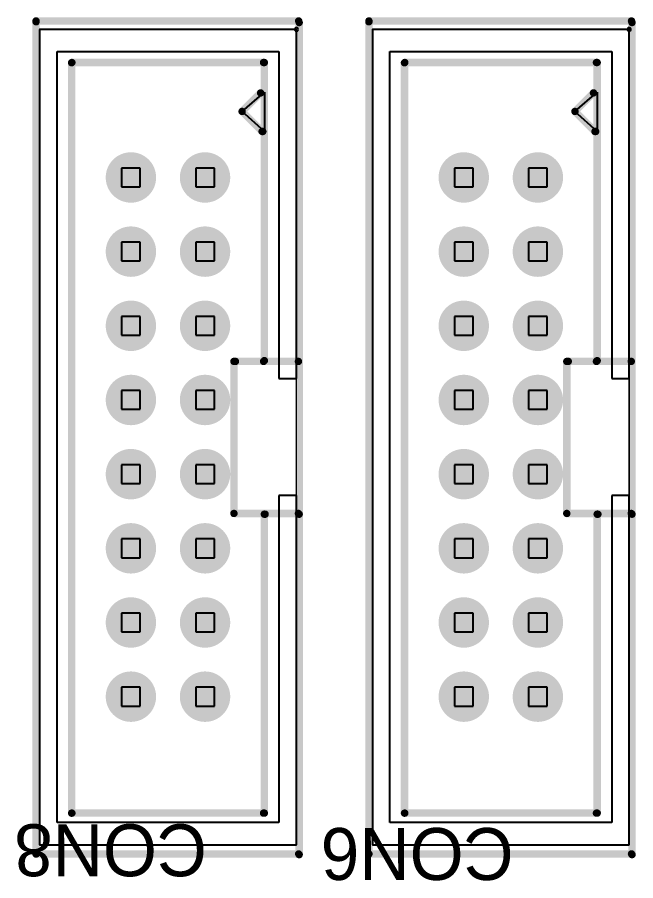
# Model space of a CAD drawing. Extents: x 11.69 to 17.18, y 4.05 to 12.26.
# Drawn here: x 14.921 to 15.756, y 10.393 to 11.557 of the extents above; entities that cross this region are included whole.
import ezdxf

# ---------------------------------------------------------------- set-up
doc = ezdxf.new("R2010")
doc.units = 0
doc.layers.get('0').update_dxf_attribs({"linetype": 'CONTINUOUS'})
for name, color, linetype in [('BOTTOMLAYER', 5, 'CONTINUOUS'), ('BOTTOMOVERLAY', 54, 'CONTINUOUS'), ('BOTTOMSOLDER', 6, 'CONTINUOUS'), ('MECHANICAL15', 56, 'CONTINUOUS'), ('MECHANICAL2', 216, 'CONTINUOUS'), ('MECHANICAL6', 56, 'CONTINUOUS'), ('MECHANICAL8', 56, 'CONTINUOUS'), ('MECHANICAL9', 56, 'CONTINUOUS'), ('MULTILAYER', 9, 'CONTINUOUS'), ('TOPLAYER', 1, 'CONTINUOUS'), ('TOPSOLDER', 216, 'CONTINUOUS')]:
    doc.layers.add(name, color=color, linetype=linetype)

# ---------------------------------------------------------------- blocks, each defined once
blk = doc.blocks.new('IDC_TH_16P_P2_54_C3406_B20')
at = {"layer": 'BOTTOMLAYER', "const_width": 0.03}
for points in [[(-0.365, 0.05, 1), (-0.335, 0.05, 1)], [(-0.265, 0.05, 1), (-0.235, 0.05, 1)], [(-0.165, 0.05, 1), (-0.135, 0.05, 1)], [(-0.065, 0.05, 1), (-0.035, 0.05, 1)], [(0.035, 0.05, 1), (0.065, 0.05, 1)], [(0.135, 0.05, 1), (0.165, 0.05, 1)], [(0.235, 0.05, 1), (0.265, 0.05, 1)], [(0.335, 0.05, 1), (0.365, 0.05, 1)], [(-0.365, -0.05, 1), (-0.335, -0.05, 1)], [(-0.265, -0.05, 1), (-0.235, -0.05, 1)], [(-0.165, -0.05, 1), (-0.135, -0.05, 1)], [(-0.065, -0.05, 1), (-0.035, -0.05, 1)], [(0.035, -0.05, 1), (0.065, -0.05, 1)], [(0.135, -0.05, 1), (0.165, -0.05, 1)], [(0.235, -0.05, 1), (0.265, -0.05, 1)], [(0.335, -0.05, 1), (0.365, -0.05, 1)]]:
    blk.add_lwpolyline(points, format="xyb", close=True, dxfattribs=at)
at = {"layer": 'BOTTOMOVERLAY', "const_width": 0.01}
for points in [[(-0.561, -0.178), (-0.561, 0.17633)], [(0.56299, 0.177), (-0.5589, 0.177)], [(-0.102, 0.091), (-0.102, 0.176)], [(0.103, 0.176), (0.104, 0.177)], [(0.103, 0.089), (0.103, 0.176)], [(0.562, -0.178), (0.562, 0.17633)], [(-0.103, 0.13), (-0.505, 0.13)], [(-0.505, -0.12966), (-0.505, 0.129)], [(-0.439, 0.1), (-0.464, 0.125)], [(-0.439, 0.1), (-0.412, 0.127)], [(-0.412, 0.127), (-0.412, 0.128)], [(-0.102, 0.129), (-0.103, 0.13)], [(0.104, 0.13), (0.104, 0.131)], [(0.507, 0.13), (0.104, 0.13)], [(0.507, -0.12966), (0.507, 0.129)], [(0.103, 0.089), (-0.102, 0.089)], [(0.50709, -0.13), (-0.50466, -0.13)], [(0.5622, -0.178), (-0.5599, -0.178)]]:
    blk.add_lwpolyline(points, dxfattribs=at)
at = {"layer": 'BOTTOMOVERLAY', "const_width": 0.005}
for points in [[(-0.5635, 0.17633, 1), (-0.5585, 0.17633, 1)], [(-0.5614, 0.177, 1), (-0.5564, 0.177, 1)], [(-0.1045, 0.176, 1), (-0.0995, 0.176, 1)], [(0.1005, 0.176, 1), (0.1055, 0.176, 1)], [(0.1005, 0.176, 1), (0.1055, 0.176, 1)], [(0.1015, 0.177, 1), (0.1065, 0.177, 1)], [(0.5595, 0.17633, 1), (0.5645, 0.17633, 1)], [(0.56049, 0.177, 1), (0.56549, 0.177, 1)], [(-0.5075, 0.13, 1), (-0.5025, 0.13, 1)], [(-0.5075, 0.129, 1), (-0.5025, 0.129, 1)], [(-0.4665, 0.125, 1), (-0.4615, 0.125, 1)], [(-0.4145, 0.128, 1), (-0.4095, 0.128, 1)], [(-0.4145, 0.127, 1), (-0.4095, 0.127, 1)], [(-0.4145, 0.127, 1), (-0.4095, 0.127, 1)], [(-0.1055, 0.13, 1), (-0.1005, 0.13, 1)], [(-0.1055, 0.13, 1), (-0.1005, 0.13, 1)], [(-0.1045, 0.129, 1), (-0.0995, 0.129, 1)], [(0.1015, 0.131, 1), (0.1065, 0.131, 1)], [(0.1015, 0.13, 1), (0.1065, 0.13, 1)], [(0.1015, 0.13, 1), (0.1065, 0.13, 1)], [(0.5045, 0.13, 1), (0.5095, 0.13, 1)], [(0.5045, 0.129, 1), (0.5095, 0.129, 1)], [(-0.4415, 0.1, 1), (-0.4365, 0.1, 1)], [(-0.4415, 0.1, 1), (-0.4365, 0.1, 1)], [(-0.1045, 0.091, 1), (-0.0995, 0.091, 1)], [(-0.1045, 0.089, 1), (-0.0995, 0.089, 1)], [(0.1005, 0.089, 1), (0.1055, 0.089, 1)], [(0.1005, 0.089, 1), (0.1055, 0.089, 1)], [(-0.5075, -0.12966, 1), (-0.5025, -0.12966, 1)], [(-0.50716, -0.13, 1), (-0.50216, -0.13, 1)], [(0.5045, -0.12966, 1), (0.5095, -0.12966, 1)], [(0.50459, -0.13, 1), (0.50959, -0.13, 1)], [(-0.5635, -0.178, 1), (-0.5585, -0.178, 1)], [(-0.5624, -0.178, 1), (-0.5574, -0.178, 1)], [(0.5595, -0.178, 1), (0.5645, -0.178, 1)], [(0.5597, -0.178, 1), (0.5647, -0.178, 1)]]:
    blk.add_lwpolyline(points, format="xyb", close=True, dxfattribs=at)
at = {"layer": 'BOTTOMSOLDER', "const_width": 0.034}
for points in [[(-0.367, 0.05, 1), (-0.333, 0.05, 1)], [(-0.267, 0.05, 1), (-0.233, 0.05, 1)], [(-0.167, 0.05, 1), (-0.133, 0.05, 1)], [(-0.067, 0.05, 1), (-0.033, 0.05, 1)], [(0.033, 0.05, 1), (0.067, 0.05, 1)], [(0.133, 0.05, 1), (0.167, 0.05, 1)], [(0.233, 0.05, 1), (0.267, 0.05, 1)], [(0.333, 0.05, 1), (0.367, 0.05, 1)], [(-0.367, -0.05, 1), (-0.333, -0.05, 1)], [(-0.267, -0.05, 1), (-0.233, -0.05, 1)], [(-0.167, -0.05, 1), (-0.133, -0.05, 1)], [(-0.067, -0.05, 1), (-0.033, -0.05, 1)], [(0.033, -0.05, 1), (0.067, -0.05, 1)], [(0.133, -0.05, 1), (0.167, -0.05, 1)], [(0.233, -0.05, 1), (0.267, -0.05, 1)], [(0.333, -0.05, 1), (0.367, -0.05, 1)]]:
    blk.add_lwpolyline(points, format="xyb", close=True, dxfattribs=at)
at = {"layer": 'MECHANICAL2'}
for p, q in [((-0.07874, 0.173228), (-0.549605, 0.173228)), ((-0.549605, 0.173228), (-0.549605, -0.173228)), ((-0.07874, 0.149606), (-0.07874, 0.173228)), ((0.549605, 0.173228), (0.07874, 0.173228)), ((0.07874, 0.173228), (0.07874, 0.149606)), ((0.549605, -0.173228), (0.549605, 0.173228)), ((-0.519685, -0.149606), (-0.519685, 0.149606)), ((-0.519685, 0.149606), (-0.07874, 0.149606)), ((0.07874, 0.149606), (0.519685, 0.149606)), ((0.519685, 0.149606), (0.519685, -0.149606)), ((-0.439, 0.1), (-0.465, 0.13)), ((-0.465, 0.13), (-0.412, 0.13)), ((-0.412, 0.13), (-0.439, 0.1)), ((0.519685, -0.149606), (-0.519685, -0.149606)), ((-0.549605, -0.173228), (0.549605, -0.173228))]:
    blk.add_line(p, q, dxfattribs=at)
at = {"layer": 'MECHANICAL6', "const_width": 0.002}
for points in [[(0.549607, 0.173229), (-0.549606, 0.173229)], [(-0.549606, -0.173228), (-0.549606, 0.173229)], [(0.549607, -0.173228), (0.549607, 0.173229)], [(0.549607, -0.173228), (-0.549606, -0.173228)]]:
    blk.add_lwpolyline(points, dxfattribs=at)
at = {"layer": 'MECHANICAL6', "const_width": 0.001}
for points in [[(-0.550106, 0.173229, 1), (-0.549106, 0.173229, 1)], [(-0.550106, 0.173229, 1), (-0.549106, 0.173229, 1)], [(0.549107, 0.173229, 1), (0.550107, 0.173229, 1)], [(0.549107, 0.173229, 1), (0.550107, 0.173229, 1)], [(-0.550106, -0.173228, 1), (-0.549106, -0.173228, 1)], [(-0.550106, -0.173228, 1), (-0.549106, -0.173228, 1)], [(0.549107, -0.173228, 1), (0.550107, -0.173228, 1)], [(0.549107, -0.173228, 1), (0.550107, -0.173228, 1)]]:
    blk.add_lwpolyline(points, format="xyb", close=True, dxfattribs=at)
at = {"layer": 'MECHANICAL8'}
for p, q in [((-0.551417, 0.175037), (-0.552165, 0.17323)), ((-0.54961, 0.175786), (-0.551417, 0.175037)), ((-0.547803, 0.175037), (-0.54961, 0.175786)), ((-0.547054, 0.17323), (-0.547803, 0.175037)), ((-0.552165, 0.17323), (-0.552165, 0.17323)), ((-0.552165, 0.17323), (-0.551417, 0.171423)), ((-0.551417, 0.171423), (-0.54961, 0.170675)), ((-0.54961, 0.170675), (-0.547803, 0.171423)), ((-0.547803, 0.171423), (-0.547054, 0.17323)), ((-0.547054, 0.17323), (-0.547054, 0.17323))]:
    blk.add_line(p, q, dxfattribs=at)
at = {"layer": 'MECHANICAL9'}
for p, q in [((-0.362598, 0.062598), (-0.362598, 0.037402)), ((-0.337402, 0.062598), (-0.362598, 0.062598)), ((-0.337402, 0.037402), (-0.337402, 0.062598)), ((-0.262598, 0.062598), (-0.262598, 0.037402)), ((-0.237402, 0.062598), (-0.262598, 0.062598)), ((-0.237402, 0.037402), (-0.237402, 0.062598)), ((-0.162598, 0.062598), (-0.162598, 0.037402)), ((-0.137402, 0.062598), (-0.162598, 0.062598)), ((-0.137402, 0.037402), (-0.137402, 0.062598)), ((-0.062598, 0.062598), (-0.062598, 0.037402)), ((-0.037402, 0.062598), (-0.062598, 0.062598)), ((-0.037402, 0.037402), (-0.037402, 0.062598)), ((0.037402, 0.062598), (0.037402, 0.037402)), ((0.062598, 0.062598), (0.037402, 0.062598)), ((0.062598, 0.037402), (0.062598, 0.062598)), ((0.137402, 0.062598), (0.137402, 0.037402)), ((0.162598, 0.062598), (0.137402, 0.062598)), ((0.162598, 0.037402), (0.162598, 0.062598)), ((0.237402, 0.062598), (0.237402, 0.037402)), ((0.262598, 0.062598), (0.237402, 0.062598)), ((0.262598, 0.037402), (0.262598, 0.062598)), ((0.337402, 0.062598), (0.337402, 0.037402)), ((0.362598, 0.062598), (0.337402, 0.062598)), ((0.362598, 0.037402), (0.362598, 0.062598)), ((-0.362598, 0.037402), (-0.337402, 0.037402)), ((-0.262598, 0.037402), (-0.237402, 0.037402)), ((-0.162598, 0.037402), (-0.137402, 0.037402)), ((-0.062598, 0.037402), (-0.037402, 0.037402)), ((0.037402, 0.037402), (0.062598, 0.037402)), ((0.137402, 0.037402), (0.162598, 0.037402)), ((0.237402, 0.037402), (0.262598, 0.037402)), ((0.337402, 0.037402), (0.362598, 0.037402)), ((-0.362598, -0.037402), (-0.362598, -0.062598)), ((-0.337402, -0.037402), (-0.362598, -0.037402)), ((-0.337402, -0.062598), (-0.337402, -0.037402)), ((-0.262598, -0.037402), (-0.262598, -0.062598)), ((-0.237402, -0.037402), (-0.262598, -0.037402)), ((-0.237402, -0.062598), (-0.237402, -0.037402)), ((-0.162598, -0.037402), (-0.162598, -0.062598)), ((-0.137402, -0.037402), (-0.162598, -0.037402)), ((-0.137402, -0.062598), (-0.137402, -0.037402)), ((-0.062598, -0.037402), (-0.062598, -0.062598)), ((-0.037402, -0.037402), (-0.062598, -0.037402)), ((-0.037402, -0.062598), (-0.037402, -0.037402)), ((0.037402, -0.037402), (0.037402, -0.062598)), ((0.062598, -0.037402), (0.037402, -0.037402)), ((0.062598, -0.062598), (0.062598, -0.037402)), ((0.137402, -0.037402), (0.137402, -0.062598)), ((0.162598, -0.037402), (0.137402, -0.037402)), ((0.162598, -0.062598), (0.162598, -0.037402)), ((0.237402, -0.037402), (0.237402, -0.062598)), ((0.262598, -0.037402), (0.237402, -0.037402)), ((0.262598, -0.062598), (0.262598, -0.037402)), ((0.337402, -0.037402), (0.337402, -0.062598)), ((0.362598, -0.037402), (0.337402, -0.037402)), ((0.362598, -0.062598), (0.362598, -0.037402)), ((-0.362598, -0.062598), (-0.337402, -0.062598)), ((-0.262598, -0.062598), (-0.237402, -0.062598)), ((-0.162598, -0.062598), (-0.137402, -0.062598)), ((-0.062598, -0.062598), (-0.037402, -0.062598)), ((0.037402, -0.062598), (0.062598, -0.062598)), ((0.137402, -0.062598), (0.162598, -0.062598)), ((0.237402, -0.062598), (0.262598, -0.062598)), ((0.337402, -0.062598), (0.362598, -0.062598))]:
    blk.add_line(p, q, dxfattribs=at)
at = {"layer": 'MULTILAYER', "const_width": 0.03}
for points in [[(-0.365, 0.05, 1), (-0.335, 0.05, 1)], [(-0.265, 0.05, 1), (-0.235, 0.05, 1)], [(-0.165, 0.05, 1), (-0.135, 0.05, 1)], [(-0.065, 0.05, 1), (-0.035, 0.05, 1)], [(0.035, 0.05, 1), (0.065, 0.05, 1)], [(0.135, 0.05, 1), (0.165, 0.05, 1)], [(0.235, 0.05, 1), (0.265, 0.05, 1)], [(0.335, 0.05, 1), (0.365, 0.05, 1)], [(-0.365, -0.05, 1), (-0.335, -0.05, 1)], [(-0.265, -0.05, 1), (-0.235, -0.05, 1)], [(-0.165, -0.05, 1), (-0.135, -0.05, 1)], [(-0.065, -0.05, 1), (-0.035, -0.05, 1)], [(0.035, -0.05, 1), (0.065, -0.05, 1)], [(0.135, -0.05, 1), (0.165, -0.05, 1)], [(0.235, -0.05, 1), (0.265, -0.05, 1)], [(0.335, -0.05, 1), (0.365, -0.05, 1)]]:
    blk.add_lwpolyline(points, format="xyb", close=True, dxfattribs=at)
at = {"layer": 'TOPLAYER', "const_width": 0.03}
for points in [[(-0.365, 0.05, 1), (-0.335, 0.05, 1)], [(-0.265, 0.05, 1), (-0.235, 0.05, 1)], [(-0.165, 0.05, 1), (-0.135, 0.05, 1)], [(-0.065, 0.05, 1), (-0.035, 0.05, 1)], [(0.035, 0.05, 1), (0.065, 0.05, 1)], [(0.135, 0.05, 1), (0.165, 0.05, 1)], [(0.235, 0.05, 1), (0.265, 0.05, 1)], [(0.335, 0.05, 1), (0.365, 0.05, 1)], [(-0.365, -0.05, 1), (-0.335, -0.05, 1)], [(-0.265, -0.05, 1), (-0.235, -0.05, 1)], [(-0.165, -0.05, 1), (-0.135, -0.05, 1)], [(-0.065, -0.05, 1), (-0.035, -0.05, 1)], [(0.035, -0.05, 1), (0.065, -0.05, 1)], [(0.135, -0.05, 1), (0.165, -0.05, 1)], [(0.235, -0.05, 1), (0.265, -0.05, 1)], [(0.335, -0.05, 1), (0.365, -0.05, 1)]]:
    blk.add_lwpolyline(points, format="xyb", close=True, dxfattribs=at)
at = {"layer": 'TOPSOLDER', "const_width": 0.034}
for points in [[(-0.367, 0.05, 1), (-0.333, 0.05, 1)], [(-0.267, 0.05, 1), (-0.233, 0.05, 1)], [(-0.167, 0.05, 1), (-0.133, 0.05, 1)], [(-0.067, 0.05, 1), (-0.033, 0.05, 1)], [(0.033, 0.05, 1), (0.067, 0.05, 1)], [(0.133, 0.05, 1), (0.167, 0.05, 1)], [(0.233, 0.05, 1), (0.267, 0.05, 1)], [(0.333, 0.05, 1), (0.367, 0.05, 1)], [(-0.367, -0.05, 1), (-0.333, -0.05, 1)], [(-0.267, -0.05, 1), (-0.233, -0.05, 1)], [(-0.167, -0.05, 1), (-0.133, -0.05, 1)], [(-0.067, -0.05, 1), (-0.033, -0.05, 1)], [(0.033, -0.05, 1), (0.067, -0.05, 1)], [(0.133, -0.05, 1), (0.167, -0.05, 1)], [(0.233, -0.05, 1), (0.267, -0.05, 1)], [(0.333, -0.05, 1), (0.367, -0.05, 1)]]:
    blk.add_lwpolyline(points, format="xyb", close=True, dxfattribs=at)
blk = doc.blocks.new('IDC_TH_16P_P2_54_C3406_B21')
at = {"layer": 'BOTTOMLAYER', "const_width": 0.03}
for points in [[(-0.365, 0.05, 1), (-0.335, 0.05, 1)], [(-0.265, 0.05, 1), (-0.235, 0.05, 1)], [(-0.165, 0.05, 1), (-0.135, 0.05, 1)], [(-0.065, 0.05, 1), (-0.035, 0.05, 1)], [(0.035, 0.05, 1), (0.065, 0.05, 1)], [(0.135, 0.05, 1), (0.165, 0.05, 1)], [(0.235, 0.05, 1), (0.265, 0.05, 1)], [(0.335, 0.05, 1), (0.365, 0.05, 1)], [(-0.365, -0.05, 1), (-0.335, -0.05, 1)], [(-0.265, -0.05, 1), (-0.235, -0.05, 1)], [(-0.165, -0.05, 1), (-0.135, -0.05, 1)], [(-0.065, -0.05, 1), (-0.035, -0.05, 1)], [(0.035, -0.05, 1), (0.065, -0.05, 1)], [(0.135, -0.05, 1), (0.165, -0.05, 1)], [(0.235, -0.05, 1), (0.265, -0.05, 1)], [(0.335, -0.05, 1), (0.365, -0.05, 1)]]:
    blk.add_lwpolyline(points, format="xyb", close=True, dxfattribs=at)
at = {"layer": 'BOTTOMOVERLAY', "const_width": 0.01}
for points in [[(-0.561, -0.178), (-0.561, 0.17633)], [(0.56299, 0.177), (-0.5589, 0.177)], [(-0.102, 0.091), (-0.102, 0.176)], [(0.103, 0.176), (0.104, 0.177)], [(0.103, 0.089), (0.103, 0.176)], [(0.562, -0.178), (0.562, 0.17633)], [(-0.103, 0.13), (-0.505, 0.13)], [(-0.505, -0.12966), (-0.505, 0.129)], [(-0.439, 0.1), (-0.464, 0.125)], [(-0.439, 0.1), (-0.412, 0.127)], [(-0.412, 0.127), (-0.412, 0.128)], [(-0.102, 0.129), (-0.103, 0.13)], [(0.104, 0.13), (0.104, 0.131)], [(0.507, 0.13), (0.104, 0.13)], [(0.507, -0.12966), (0.507, 0.129)], [(0.103, 0.089), (-0.102, 0.089)], [(0.50709, -0.13), (-0.50466, -0.13)], [(0.5622, -0.178), (-0.5599, -0.178)]]:
    blk.add_lwpolyline(points, dxfattribs=at)
at = {"layer": 'BOTTOMOVERLAY', "const_width": 0.005}
for points in [[(-0.5635, 0.17633, 1), (-0.5585, 0.17633, 1)], [(-0.5614, 0.177, 1), (-0.5564, 0.177, 1)], [(-0.1045, 0.176, 1), (-0.0995, 0.176, 1)], [(0.1005, 0.176, 1), (0.1055, 0.176, 1)], [(0.1005, 0.176, 1), (0.1055, 0.176, 1)], [(0.1015, 0.177, 1), (0.1065, 0.177, 1)], [(0.5595, 0.17633, 1), (0.5645, 0.17633, 1)], [(0.56049, 0.177, 1), (0.56549, 0.177, 1)], [(-0.5075, 0.13, 1), (-0.5025, 0.13, 1)], [(-0.5075, 0.129, 1), (-0.5025, 0.129, 1)], [(-0.4665, 0.125, 1), (-0.4615, 0.125, 1)], [(-0.4145, 0.128, 1), (-0.4095, 0.128, 1)], [(-0.4145, 0.127, 1), (-0.4095, 0.127, 1)], [(-0.4145, 0.127, 1), (-0.4095, 0.127, 1)], [(-0.1055, 0.13, 1), (-0.1005, 0.13, 1)], [(-0.1055, 0.13, 1), (-0.1005, 0.13, 1)], [(-0.1045, 0.129, 1), (-0.0995, 0.129, 1)], [(0.1015, 0.131, 1), (0.1065, 0.131, 1)], [(0.1015, 0.13, 1), (0.1065, 0.13, 1)], [(0.1015, 0.13, 1), (0.1065, 0.13, 1)], [(0.5045, 0.13, 1), (0.5095, 0.13, 1)], [(0.5045, 0.129, 1), (0.5095, 0.129, 1)], [(-0.4415, 0.1, 1), (-0.4365, 0.1, 1)], [(-0.4415, 0.1, 1), (-0.4365, 0.1, 1)], [(-0.1045, 0.091, 1), (-0.0995, 0.091, 1)], [(-0.1045, 0.089, 1), (-0.0995, 0.089, 1)], [(0.1005, 0.089, 1), (0.1055, 0.089, 1)], [(0.1005, 0.089, 1), (0.1055, 0.089, 1)], [(-0.5075, -0.12966, 1), (-0.5025, -0.12966, 1)], [(-0.50716, -0.13, 1), (-0.50216, -0.13, 1)], [(0.5045, -0.12966, 1), (0.5095, -0.12966, 1)], [(0.50459, -0.13, 1), (0.50959, -0.13, 1)], [(-0.5635, -0.178, 1), (-0.5585, -0.178, 1)], [(-0.5624, -0.178, 1), (-0.5574, -0.178, 1)], [(0.5595, -0.178, 1), (0.5645, -0.178, 1)], [(0.5597, -0.178, 1), (0.5647, -0.178, 1)]]:
    blk.add_lwpolyline(points, format="xyb", close=True, dxfattribs=at)
at = {"layer": 'BOTTOMSOLDER', "const_width": 0.034}
for points in [[(-0.367, 0.05, 1), (-0.333, 0.05, 1)], [(-0.267, 0.05, 1), (-0.233, 0.05, 1)], [(-0.167, 0.05, 1), (-0.133, 0.05, 1)], [(-0.067, 0.05, 1), (-0.033, 0.05, 1)], [(0.033, 0.05, 1), (0.067, 0.05, 1)], [(0.133, 0.05, 1), (0.167, 0.05, 1)], [(0.233, 0.05, 1), (0.267, 0.05, 1)], [(0.333, 0.05, 1), (0.367, 0.05, 1)], [(-0.367, -0.05, 1), (-0.333, -0.05, 1)], [(-0.267, -0.05, 1), (-0.233, -0.05, 1)], [(-0.167, -0.05, 1), (-0.133, -0.05, 1)], [(-0.067, -0.05, 1), (-0.033, -0.05, 1)], [(0.033, -0.05, 1), (0.067, -0.05, 1)], [(0.133, -0.05, 1), (0.167, -0.05, 1)], [(0.233, -0.05, 1), (0.267, -0.05, 1)], [(0.333, -0.05, 1), (0.367, -0.05, 1)]]:
    blk.add_lwpolyline(points, format="xyb", close=True, dxfattribs=at)
at = {"layer": 'MECHANICAL2'}
for p, q in [((-0.07874, 0.173228), (-0.549605, 0.173228)), ((-0.549605, 0.173228), (-0.549605, -0.173228)), ((-0.07874, 0.149606), (-0.07874, 0.173228)), ((0.549605, 0.173228), (0.07874, 0.173228)), ((0.07874, 0.173228), (0.07874, 0.149606)), ((0.549605, -0.173228), (0.549605, 0.173228)), ((-0.519685, -0.149606), (-0.519685, 0.149606)), ((-0.519685, 0.149606), (-0.07874, 0.149606)), ((0.07874, 0.149606), (0.519685, 0.149606)), ((0.519685, 0.149606), (0.519685, -0.149606)), ((-0.439, 0.1), (-0.465, 0.13)), ((-0.465, 0.13), (-0.412, 0.13)), ((-0.412, 0.13), (-0.439, 0.1)), ((0.519685, -0.149606), (-0.519685, -0.149606)), ((-0.549605, -0.173228), (0.549605, -0.173228))]:
    blk.add_line(p, q, dxfattribs=at)
at = {"layer": 'MECHANICAL6', "const_width": 0.002}
for points in [[(0.549607, 0.173229), (-0.549606, 0.173229)], [(-0.549606, -0.173228), (-0.549606, 0.173229)], [(0.549607, -0.173228), (0.549607, 0.173229)], [(0.549607, -0.173228), (-0.549606, -0.173228)]]:
    blk.add_lwpolyline(points, dxfattribs=at)
at = {"layer": 'MECHANICAL6', "const_width": 0.001}
for points in [[(-0.550106, 0.173229, 1), (-0.549106, 0.173229, 1)], [(-0.550106, 0.173229, 1), (-0.549106, 0.173229, 1)], [(0.549107, 0.173229, 1), (0.550107, 0.173229, 1)], [(0.549107, 0.173229, 1), (0.550107, 0.173229, 1)], [(-0.550106, -0.173228, 1), (-0.549106, -0.173228, 1)], [(-0.550106, -0.173228, 1), (-0.549106, -0.173228, 1)], [(0.549107, -0.173228, 1), (0.550107, -0.173228, 1)], [(0.549107, -0.173228, 1), (0.550107, -0.173228, 1)]]:
    blk.add_lwpolyline(points, format="xyb", close=True, dxfattribs=at)
at = {"layer": 'MECHANICAL8'}
for p, q in [((-0.551417, 0.175037), (-0.552165, 0.17323)), ((-0.54961, 0.175786), (-0.551417, 0.175037)), ((-0.547803, 0.175037), (-0.54961, 0.175786)), ((-0.547054, 0.17323), (-0.547803, 0.175037)), ((-0.552165, 0.17323), (-0.552165, 0.17323)), ((-0.552165, 0.17323), (-0.551417, 0.171423)), ((-0.551417, 0.171423), (-0.54961, 0.170675)), ((-0.54961, 0.170675), (-0.547803, 0.171423)), ((-0.547803, 0.171423), (-0.547054, 0.17323)), ((-0.547054, 0.17323), (-0.547054, 0.17323))]:
    blk.add_line(p, q, dxfattribs=at)
at = {"layer": 'MECHANICAL9'}
for p, q in [((-0.362598, 0.062598), (-0.362598, 0.037402)), ((-0.337402, 0.062598), (-0.362598, 0.062598)), ((-0.337402, 0.037402), (-0.337402, 0.062598)), ((-0.262598, 0.062598), (-0.262598, 0.037402)), ((-0.237402, 0.062598), (-0.262598, 0.062598)), ((-0.237402, 0.037402), (-0.237402, 0.062598)), ((-0.162598, 0.062598), (-0.162598, 0.037402)), ((-0.137402, 0.062598), (-0.162598, 0.062598)), ((-0.137402, 0.037402), (-0.137402, 0.062598)), ((-0.062598, 0.062598), (-0.062598, 0.037402)), ((-0.037402, 0.062598), (-0.062598, 0.062598)), ((-0.037402, 0.037402), (-0.037402, 0.062598)), ((0.037402, 0.062598), (0.037402, 0.037402)), ((0.062598, 0.062598), (0.037402, 0.062598)), ((0.062598, 0.037402), (0.062598, 0.062598)), ((0.137402, 0.062598), (0.137402, 0.037402)), ((0.162598, 0.062598), (0.137402, 0.062598)), ((0.162598, 0.037402), (0.162598, 0.062598)), ((0.237402, 0.062598), (0.237402, 0.037402)), ((0.262598, 0.062598), (0.237402, 0.062598)), ((0.262598, 0.037402), (0.262598, 0.062598)), ((0.337402, 0.062598), (0.337402, 0.037402)), ((0.362598, 0.062598), (0.337402, 0.062598)), ((0.362598, 0.037402), (0.362598, 0.062598)), ((-0.362598, 0.037402), (-0.337402, 0.037402)), ((-0.262598, 0.037402), (-0.237402, 0.037402)), ((-0.162598, 0.037402), (-0.137402, 0.037402)), ((-0.062598, 0.037402), (-0.037402, 0.037402)), ((0.037402, 0.037402), (0.062598, 0.037402)), ((0.137402, 0.037402), (0.162598, 0.037402)), ((0.237402, 0.037402), (0.262598, 0.037402)), ((0.337402, 0.037402), (0.362598, 0.037402)), ((-0.362598, -0.037402), (-0.362598, -0.062598)), ((-0.337402, -0.037402), (-0.362598, -0.037402)), ((-0.337402, -0.062598), (-0.337402, -0.037402)), ((-0.262598, -0.037402), (-0.262598, -0.062598)), ((-0.237402, -0.037402), (-0.262598, -0.037402)), ((-0.237402, -0.062598), (-0.237402, -0.037402)), ((-0.162598, -0.037402), (-0.162598, -0.062598)), ((-0.137402, -0.037402), (-0.162598, -0.037402)), ((-0.137402, -0.062598), (-0.137402, -0.037402)), ((-0.062598, -0.037402), (-0.062598, -0.062598)), ((-0.037402, -0.037402), (-0.062598, -0.037402)), ((-0.037402, -0.062598), (-0.037402, -0.037402)), ((0.037402, -0.037402), (0.037402, -0.062598)), ((0.062598, -0.037402), (0.037402, -0.037402)), ((0.062598, -0.062598), (0.062598, -0.037402)), ((0.137402, -0.037402), (0.137402, -0.062598)), ((0.162598, -0.037402), (0.137402, -0.037402)), ((0.162598, -0.062598), (0.162598, -0.037402)), ((0.237402, -0.037402), (0.237402, -0.062598)), ((0.262598, -0.037402), (0.237402, -0.037402)), ((0.262598, -0.062598), (0.262598, -0.037402)), ((0.337402, -0.037402), (0.337402, -0.062598)), ((0.362598, -0.037402), (0.337402, -0.037402)), ((0.362598, -0.062598), (0.362598, -0.037402)), ((-0.362598, -0.062598), (-0.337402, -0.062598)), ((-0.262598, -0.062598), (-0.237402, -0.062598)), ((-0.162598, -0.062598), (-0.137402, -0.062598)), ((-0.062598, -0.062598), (-0.037402, -0.062598)), ((0.037402, -0.062598), (0.062598, -0.062598)), ((0.137402, -0.062598), (0.162598, -0.062598)), ((0.237402, -0.062598), (0.262598, -0.062598)), ((0.337402, -0.062598), (0.362598, -0.062598))]:
    blk.add_line(p, q, dxfattribs=at)
at = {"layer": 'MULTILAYER', "const_width": 0.03}
for points in [[(-0.365, 0.05, 1), (-0.335, 0.05, 1)], [(-0.265, 0.05, 1), (-0.235, 0.05, 1)], [(-0.165, 0.05, 1), (-0.135, 0.05, 1)], [(-0.065, 0.05, 1), (-0.035, 0.05, 1)], [(0.035, 0.05, 1), (0.065, 0.05, 1)], [(0.135, 0.05, 1), (0.165, 0.05, 1)], [(0.235, 0.05, 1), (0.265, 0.05, 1)], [(0.335, 0.05, 1), (0.365, 0.05, 1)], [(-0.365, -0.05, 1), (-0.335, -0.05, 1)], [(-0.265, -0.05, 1), (-0.235, -0.05, 1)], [(-0.165, -0.05, 1), (-0.135, -0.05, 1)], [(-0.065, -0.05, 1), (-0.035, -0.05, 1)], [(0.035, -0.05, 1), (0.065, -0.05, 1)], [(0.135, -0.05, 1), (0.165, -0.05, 1)], [(0.235, -0.05, 1), (0.265, -0.05, 1)], [(0.335, -0.05, 1), (0.365, -0.05, 1)]]:
    blk.add_lwpolyline(points, format="xyb", close=True, dxfattribs=at)
at = {"layer": 'TOPLAYER', "const_width": 0.03}
for points in [[(-0.365, 0.05, 1), (-0.335, 0.05, 1)], [(-0.265, 0.05, 1), (-0.235, 0.05, 1)], [(-0.165, 0.05, 1), (-0.135, 0.05, 1)], [(-0.065, 0.05, 1), (-0.035, 0.05, 1)], [(0.035, 0.05, 1), (0.065, 0.05, 1)], [(0.135, 0.05, 1), (0.165, 0.05, 1)], [(0.235, 0.05, 1), (0.265, 0.05, 1)], [(0.335, 0.05, 1), (0.365, 0.05, 1)], [(-0.365, -0.05, 1), (-0.335, -0.05, 1)], [(-0.265, -0.05, 1), (-0.235, -0.05, 1)], [(-0.165, -0.05, 1), (-0.135, -0.05, 1)], [(-0.065, -0.05, 1), (-0.035, -0.05, 1)], [(0.035, -0.05, 1), (0.065, -0.05, 1)], [(0.135, -0.05, 1), (0.165, -0.05, 1)], [(0.235, -0.05, 1), (0.265, -0.05, 1)], [(0.335, -0.05, 1), (0.365, -0.05, 1)]]:
    blk.add_lwpolyline(points, format="xyb", close=True, dxfattribs=at)
at = {"layer": 'TOPSOLDER', "const_width": 0.034}
for points in [[(-0.367, 0.05, 1), (-0.333, 0.05, 1)], [(-0.267, 0.05, 1), (-0.233, 0.05, 1)], [(-0.167, 0.05, 1), (-0.133, 0.05, 1)], [(-0.067, 0.05, 1), (-0.033, 0.05, 1)], [(0.033, 0.05, 1), (0.067, 0.05, 1)], [(0.133, 0.05, 1), (0.167, 0.05, 1)], [(0.233, 0.05, 1), (0.267, 0.05, 1)], [(0.333, 0.05, 1), (0.367, 0.05, 1)], [(-0.367, -0.05, 1), (-0.333, -0.05, 1)], [(-0.267, -0.05, 1), (-0.233, -0.05, 1)], [(-0.167, -0.05, 1), (-0.133, -0.05, 1)], [(-0.067, -0.05, 1), (-0.033, -0.05, 1)], [(0.033, -0.05, 1), (0.067, -0.05, 1)], [(0.133, -0.05, 1), (0.167, -0.05, 1)], [(0.233, -0.05, 1), (0.267, -0.05, 1)], [(0.333, -0.05, 1), (0.367, -0.05, 1)]]:
    blk.add_lwpolyline(points, format="xyb", close=True, dxfattribs=at)

msp = doc.modelspace()

# ---------------------------------------------------------------- block references
at = {"rotation": 270}
for name, p in [('IDC_TH_16P_P2_54_C3406_B21', (15.1246, 10.991)), ('IDC_TH_16P_P2_54_C3406_B20', (15.5737, 10.991))]:
    msp.add_blockref(name, p, dxfattribs=at)

# ---------------------------------------------------------------- texts
at = {"layer": 'MECHANICAL15'}
for s, p in [('CON8', (15.1772, 10.4689)), ('CON6', (15.591, 10.4639))]:
    msp.add_text(s, height=0.07, rotation=180, dxfattribs=at).set_placement(p)

doc.saveas('drawing.dxf')
